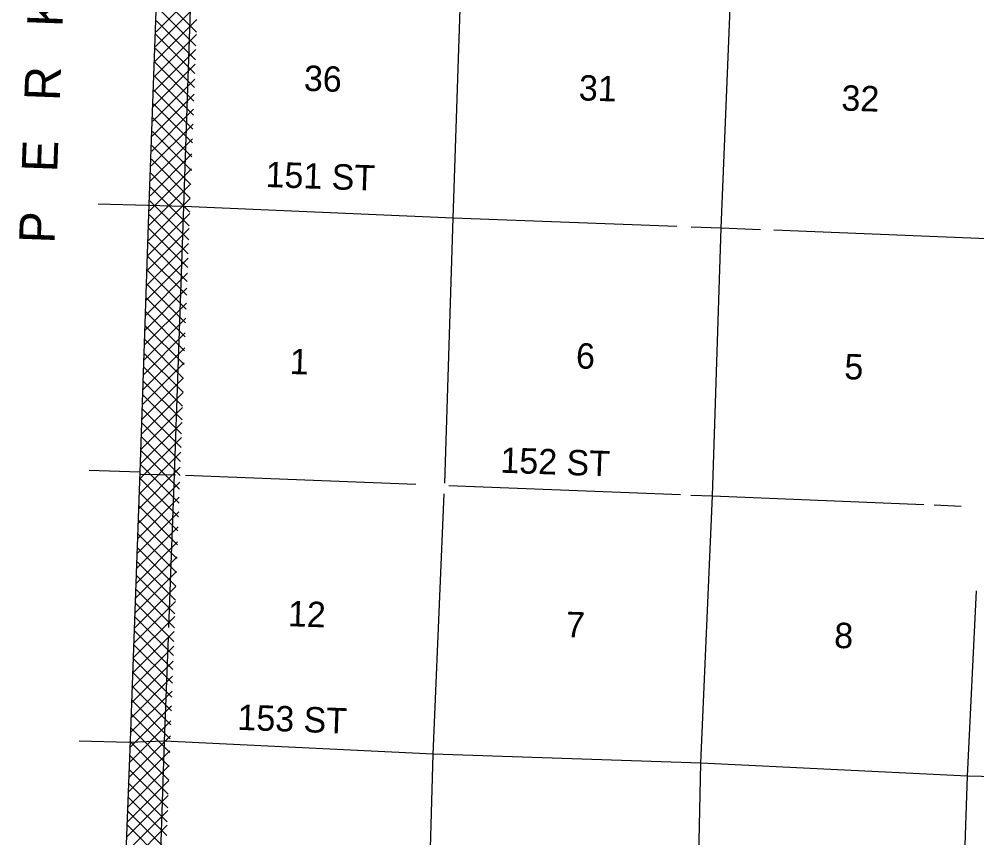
# Model space of a CAD drawing. Extents: x 589837 to 1026606, y 16219719 to 16549911.
# Drawn here: x 865010 to 883869, y 16427462 to 16443578 of the extents above; entities that cross this region are included whole.
import ezdxf

# ---------------------------------------------------------------- set-up
doc = ezdxf.new("R2010")
doc.units = 0
for name, color, linetype in [('L13', 7, 'Continuous'), ('L14', 7, 'Continuous'), ('L2', 7, 'Continuous'), ('L30', 7, 'Continuous'), ('L37', 7, 'Continuous'), ('L53', 7, 'Continuous')]:
    doc.layers.add(name, color=color, linetype=linetype)

msp = doc.modelspace()

# ---------------------------------------------------------------- linework, layer by layer
at = {"layer": 'L13'}
for p, q in [((867404, 16434621), (868088, 16434611)), ((868288, 16434603), (872822, 16434424)), ((873474, 16434399), (878032, 16434219)), ((883031, 16434015), (883560, 16433993))]:
    msp.add_line(p, q, dxfattribs=at)
for points in [[(878325, 16423703), (878435, 16428935), (878663, 16434194), (878832, 16439463), (879053, 16444764), (879163, 16450010), (879360, 16455370), (879597, 16460663), (879774, 16465924), (879960, 16471167), (880180, 16476468), (880341, 16481730), (880602, 16486980), (880693, 16489349)], [(873390, 16434444), (873558, 16439663), (873736, 16444965), (873856, 16450244), (874129, 16455627), (874330, 16460862), (874558, 16466130), (874752, 16471382), (874834, 16473282)], [(867956, 16431604), (868072, 16434611), (868250, 16439888), (868427, 16445132), (868647, 16450408), (868863, 16455869), (869047, 16461054), (869259, 16466347), (869454, 16471624), (869470, 16472069)], [(877964, 16439496), (873558, 16439663), (868250, 16439888), (867541, 16439907)], [(879608, 16439433), (878832, 16439463), (878246, 16439485)], [(907806, 16438521), (905258, 16438556), (899883, 16438750), (894649, 16438890), (889349, 16439107), (884073, 16439256), (879872, 16439422)], [(871246, 16376340), (871491, 16381599), (871560, 16386862), (871797, 16392171), (871974, 16397415), (872138, 16402801), (872401, 16408127), (872576, 16413279), (872821, 16418571), (873014, 16423781), (873160, 16429109), (873381, 16434237)], [(878236, 16434211), (878663, 16434194), (882823, 16434023)], [(881779, 16375949), (881998, 16381192), (882160, 16386478), (882339, 16391806), (882533, 16397057), (882745, 16402367), (882933, 16407686), (883119, 16412955), (883346, 16418189), (883506, 16423442), (883683, 16428677), (883864, 16432323)], [(866990, 16404773), (867059, 16408311), (867228, 16413539), (867513, 16418788), (867698, 16424015), (867870, 16429368), (867949, 16431404)], [(888985, 16428552), (883683, 16428677), (878435, 16428935), (873160, 16429109), (867870, 16429368), (867167, 16429336)]]:
    msp.add_lwpolyline(points, dxfattribs=at)
at = {"layer": 'L2'}
msp.add_lwpolyline([(868770, 16471893), (868762, 16471684), (868541, 16466383), (868364, 16461131), (868163, 16455921), (867988, 16450451), (867752, 16445192), (867566, 16439932), (867388, 16434663), (867194, 16429378), (866990, 16424093), (866797, 16418857), (866603, 16413597), (866400, 16408321), (866212, 16403250)], dxfattribs=at)
at = {"layer": 'L37'}
for p, q in [((867706, 16443330), (868533, 16444158)), ((868502, 16443324), (867734, 16444093)), ((867695, 16443037), (868522, 16443864)), ((868492, 16443052), (867724, 16443820)), ((867684, 16442743), (868511, 16443570)), ((868482, 16442779), (867714, 16443547)), ((867673, 16442449), (868500, 16443276)), ((868472, 16442506), (867704, 16443274)), ((867663, 16442156), (868489, 16442982)), ((868462, 16442234), (867694, 16443002)), ((867652, 16441862), (868479, 16442689)), ((868451, 16441961), (867684, 16442729)), ((868441, 16441688), (867674, 16442456)), ((867641, 16441569), (868468, 16442395)), ((867630, 16441275), (868457, 16442101)), ((868431, 16441415), (867664, 16442183)), ((868421, 16441143), (867654, 16441910)), ((867620, 16440981), (868446, 16441807)), ((867609, 16440688), (868435, 16441514)), ((868411, 16440870), (867644, 16441637)), ((868401, 16440597), (867634, 16441364)), ((867598, 16440394), (868424, 16441220)), ((868391, 16440325), (867624, 16441092)), ((867588, 16440101), (868413, 16440926)), ((868380, 16440052), (867614, 16440819)), ((867577, 16439807), (868402, 16440632)), ((868370, 16439779), (867604, 16440546)), ((867566, 16439513), (868391, 16440338)), ((868360, 16439507), (867594, 16440273)), ((867555, 16439220), (868380, 16440045)), ((868350, 16439234), (867584, 16440000)), ((867545, 16438926), (868369, 16439751)), ((868340, 16438961), (867574, 16439727)), ((867534, 16438633), (868358, 16439457)), ((868330, 16438689), (867564, 16439454)), ((867523, 16438339), (868347, 16439163)), ((868320, 16438416), (867554, 16439181)), ((867512, 16438046), (868336, 16438870)), ((868309, 16438143), (867544, 16438909)), ((867502, 16437752), (868325, 16438576)), ((868299, 16437870), (867534, 16438636)), ((868289, 16437598), (867524, 16438363)), ((867491, 16437458), (868315, 16438282)), ((867480, 16437165), (868304, 16437988)), ((868279, 16437325), (867514, 16438090)), ((868269, 16437052), (867504, 16437817)), ((867469, 16436871), (868293, 16437695)), ((868259, 16436779), (867494, 16437544)), ((867459, 16436578), (868282, 16437401)), ((868249, 16436507), (867484, 16437271)), ((867448, 16436284), (868271, 16437107)), ((868239, 16436234), (867474, 16436999)), ((867437, 16435990), (868260, 16436813)), ((868229, 16435961), (867464, 16436726)), ((867426, 16435697), (868249, 16436520)), ((868219, 16435688), (867454, 16436453)), ((867416, 16435403), (868238, 16436226)), ((868208, 16435416), (867444, 16436180)), ((867405, 16435110), (868228, 16435932)), ((868198, 16435143), (867434, 16435907)), ((867394, 16434816), (868217, 16435639)), ((868188, 16434870), (867424, 16435634)), ((867383, 16434522), (868206, 16435345)), ((868178, 16434597), (867414, 16435361)), ((868168, 16434324), (867404, 16435089)), ((867372, 16434228), (868195, 16435051)), ((867361, 16433935), (868184, 16434758)), ((868158, 16434052), (867394, 16434816)), ((868148, 16433779), (867384, 16434543)), ((867350, 16433641), (868173, 16434464)), ((867339, 16433347), (868163, 16434170)), ((868138, 16433506), (867374, 16434270)), ((868128, 16433233), (867364, 16433998)), ((867328, 16433053), (868152, 16433877)), ((867317, 16432759), (868141, 16433583)), ((868118, 16432961), (867353, 16433725)), ((868108, 16432688), (867343, 16433452)), ((867306, 16432465), (868130, 16433289)), ((868098, 16432415), (867333, 16433180)), ((867295, 16432172), (868119, 16432996)), ((868088, 16432142), (867323, 16432907)), ((867284, 16431878), (868108, 16432702)), ((868078, 16431869), (867313, 16432634)), ((867273, 16431584), (868098, 16432408)), ((868068, 16431597), (867302, 16432362)), ((867262, 16431290), (868087, 16432114)), ((868058, 16431324), (867292, 16432089)), ((867251, 16430996), (868076, 16431821)), ((868047, 16431051), (867282, 16431817)), ((867240, 16430702), (868065, 16431527)), ((868037, 16430778), (867272, 16431544)), ((867229, 16430409), (868054, 16431233)), ((868027, 16430506), (867262, 16431271)), ((867218, 16430115), (868043, 16430940)), ((868017, 16430233), (867251, 16430999)), ((867207, 16429821), (868032, 16430646)), ((868007, 16429960), (867241, 16430726)), ((867997, 16429687), (867231, 16430453)), ((867196, 16429527), (868022, 16430352)), ((867987, 16429414), (867221, 16430181)), ((867185, 16429233), (868011, 16430059)), ((867977, 16429142), (867211, 16429908)), ((867174, 16428939), (868000, 16429765)), ((867967, 16428869), (867200, 16429635)), ((867163, 16428646), (867989, 16429471)), ((867957, 16428596), (867190, 16429363)), ((867152, 16428352), (867978, 16429178)), ((867947, 16428323), (867180, 16429090)), ((867141, 16428058), (867967, 16428884)), ((867937, 16428051), (867170, 16428817)), ((867130, 16427764), (867957, 16428590)), ((867927, 16427778), (867160, 16428545)), ((867119, 16427470), (867946, 16428297)), ((867917, 16427505), (867149, 16428272)), ((867108, 16427176), (867935, 16428003)), ((867907, 16427232), (867139, 16427999)), ((867098, 16426883), (867924, 16427709)), ((867896, 16426959), (867129, 16427727))]:
    msp.add_line(p, q, dxfattribs=at)
at = {"layer": 'L53'}
for p, q in [((867541, 16439907), (866566, 16439936)), ((867388, 16434663), (866389, 16434692)), ((867167, 16429336), (866192, 16429365))]:
    msp.add_line(p, q, dxfattribs=at)

# ---------------------------------------------------------------- texts
at = {"layer": 'L14'}
for s, p in [('36', (870611, 16442169)), ('31', (876026, 16441981)), ('32', (881196, 16441781)), ('6', (875969, 16436704)), ('1', (870333, 16436594)), ('5', (881254, 16436492)), ('12', (870296, 16431629)), ('7', (875771, 16431415)), ('8', (881054, 16431202))]:
    msp.add_text(s, height=500, rotation=358.0947, dxfattribs=at).set_placement(p)
at = {"layer": 'L30'}
for s, p in [('151 ST', (869856, 16440275)), ('152 ST', (874480, 16434651)), ('153 ST', (869303, 16429589))]:
    msp.add_text(s, height=500, rotation=358, dxfattribs=at).set_placement(p)
at = {"layer": 'L53'}
msp.add_text('P   E   R   K   I    N   S      C   O   U   N   T   Y', height=700.01, rotation=87.8887, dxfattribs=at).set_placement((865707, 16439154))

doc.saveas('drawing.dxf')
